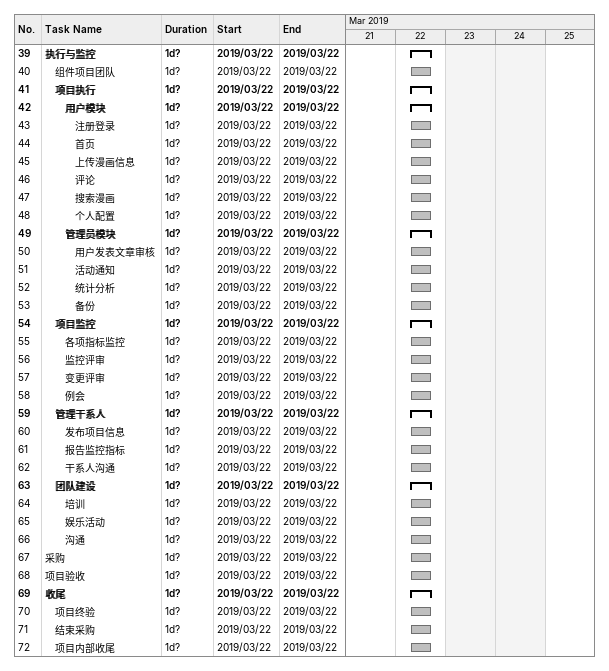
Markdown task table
| ID | Level | Task | Duration | Start | Finish |
|---|---|---|---|---|---|
| 39 | 1 | **执行与监控** | 1d? | 2019-03-22 | 2019-03-22 |
| 40 | 2 | 组件项目团队 | 1d? | 2019-03-22 | 2019-03-22 |
| 41 | 2 | **项目执行** | 1d? | 2019-03-22 | 2019-03-22 |
| 42 | 3 | **用户模块** | 1d? | 2019-03-22 | 2019-03-22 |
| 43 | 4 | 注册登录 | 1d? | 2019-03-22 | 2019-03-22 |
| 44 | 4 | 首页 | 1d? | 2019-03-22 | 2019-03-22 |
| 45 | 4 | 上传漫画信息 | 1d? | 2019-03-22 | 2019-03-22 |
| 46 | 4 | 评论 | 1d? | 2019-03-22 | 2019-03-22 |
| 47 | 4 | 搜索漫画 | 1d? | 2019-03-22 | 2019-03-22 |
| 48 | 4 | 个人配置 | 1d? | 2019-03-22 | 2019-03-22 |
| 49 | 3 | **管理员模块** | 1d? | 2019-03-22 | 2019-03-22 |
| 50 | 4 | 用户发表文章审核 | 1d? | 2019-03-22 | 2019-03-22 |
| 51 | 4 | 活动通知 | 1d? | 2019-03-22 | 2019-03-22 |
| 52 | 4 | 统计分析 | 1d? | 2019-03-22 | 2019-03-22 |
| 53 | 4 | 备份 | 1d? | 2019-03-22 | 2019-03-22 |
| 54 | 2 | **项目监控** | 1d? | 2019-03-22 | 2019-03-22 |
| 55 | 3 | 各项指标监控 | 1d? | 2019-03-22 | 2019-03-22 |
| 56 | 3 | 监控评审 | 1d? | 2019-03-22 | 2019-03-22 |
| 57 | 3 | 变更评审 | 1d? | 2019-03-22 | 2019-03-22 |
| 58 | 3 | 例会 | 1d? | 2019-03-22 | 2019-03-22 |
| 59 | 2 | **管理干系人** | 1d? | 2019-03-22 | 2019-03-22 |
| 60 | 3 | 发布项目信息 | 1d? | 2019-03-22 | 2019-03-22 |
| 61 | 3 | 报告监控指标 | 1d? | 2019-03-22 | 2019-03-22 |
| 62 | 3 | 干系人沟通 | 1d? | 2019-03-22 | 2019-03-22 |
| 63 | 2 | **团队建设** | 1d? | 2019-03-22 | 2019-03-22 |
| 64 | 3 | 培训 | 1d? | 2019-03-22 | 2019-03-22 |
| 65 | 3 | 娱乐活动 | 1d? | 2019-03-22 | 2019-03-22 |
| 66 | 3 | 沟通 | 1d? | 2019-03-22 | 2019-03-22 |
| 67 | 1 | 采购 | 1d? | 2019-03-22 | 2019-03-22 |
| 68 | 1 | 项目验收 | 1d? | 2019-03-22 | 2019-03-22 |
| 69 | 1 | **收尾** | 1d? | 2019-03-22 | 2019-03-22 |
| 70 | 2 | 项目终验 | 1d? | 2019-03-22 | 2019-03-22 |
| 71 | 2 | 结束采购 | 1d? | 2019-03-22 | 2019-03-22 |
| 72 | 2 | 项目内部收尾 | 1d? | 2019-03-22 | 2019-03-22 |
